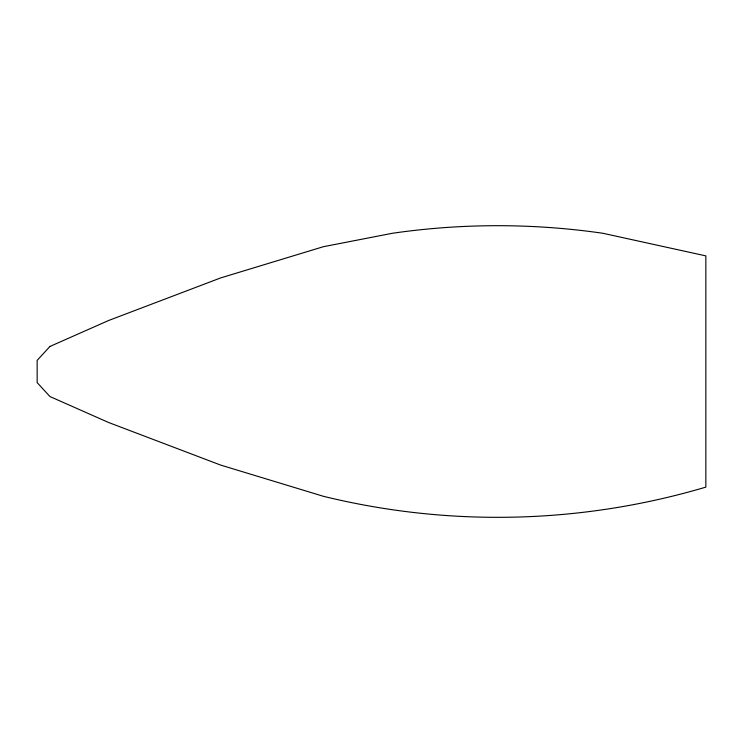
<?xml version="1.0" encoding="UTF-8"?>
<svg xmlns="http://www.w3.org/2000/svg" width="743" height="743" viewBox="0 0 743 743"><rect width="100%" height="100%" fill="white"/><g stroke="black" fill="none" stroke-linecap="round" stroke-linejoin="round"><path stroke-width="1.11" d="M49.957 346.452L37.15 360.383L37.15 382.617L49.957 396.548L108.543 422.47L220.69 465.09L323.419 496.305A732.607 732.607 0 0 0 705.85 487.12L705.85 255.88L602.842 233.265A734.493 734.493 0 0 0 392.462 233.265L323.419 246.695L220.69 277.91L108.543 320.53L49.957 346.452"/></g></svg>
